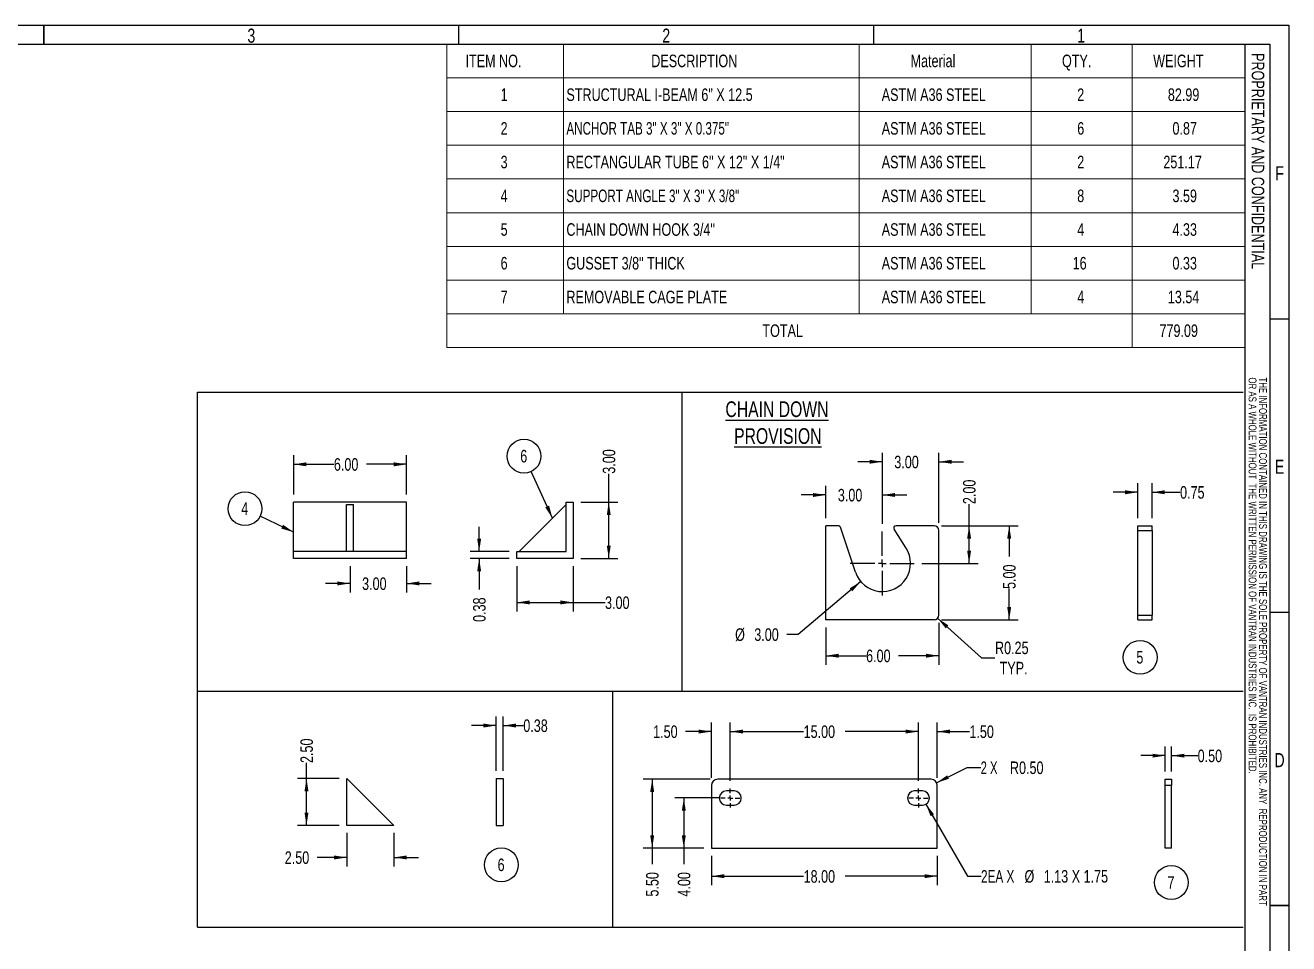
# Model space of a CAD drawing. Header units: inches. Extents: x 0 to 265, y 0 to 187.
# Drawn here: x 130.3 to 264.6, y 89.5 to 187.1 of the extents above; entities that cross this region are included whole.
import ezdxf

# ---------------------------------------------------------------- set-up
doc = ezdxf.new("R2010")
doc.units = ezdxf.units.IN
doc.header["$LTSCALE"] = 16
doc.header["$MEASUREMENT"] = 0
doc.linetypes.add('CENTERX2', pattern=[0.8, 0.5, -0.1, 0.1, -0.1])
doc.layers.add('FORMAT', color=7, linetype='Continuous')
doc.styles.add('SLDTEXTSTYLE0', font='TXT', dxfattribs={"width": 0.75})
doc.styles.add('SLDTEXTSTYLE1', font='TXT', dxfattribs={"width": 0.666667})
doc.styles.add('SLDTEXTSTYLE2', font='TXT', dxfattribs={"width": 0.694444})
doc.styles.add('SLDTEXTSTYLE3', font='TXT', dxfattribs={"width": 0.696429})
doc.styles.add('SLDTEXTSTYLE4', font='TXT', dxfattribs={"width": 0.7})
doc.dimstyles.new('SLDDIMSTYLE10', dxfattribs={"dimtxt": 1.359375, "dimasz": 1.359375, "dimexe": 0, "dimexo": 0.0625, "dimgap": 0.339844, "dimtad": 0, "dimlfac": 0.461538, "dimrnd": 1e-09, "dimzin": 4, "dimdsep": 46, "dimtxsty": 'SLDTEXTSTYLE0', "dimsah": 1, "dimcen": 0.09, "dimadec": 0, "dimazin": 1, "dimtfac": 1, "dimtofl": 0, "dimtmove": 0, "dimatfit": 3, "dimfxl": 0, "dimfrac": 2, "dimtolj": 1, "dimtzin": 12, "dimarcsym": 0})
doc.dimstyles.new('SLDDIMSTYLE11', dxfattribs={"dimtxt": 1.359375, "dimasz": 1.359375, "dimexe": 0, "dimexo": 0.0625, "dimgap": 0.339844, "dimtad": 0, "dimlfac": 0.461538, "dimrnd": 1e-09, "dimzin": 4, "dimdsep": 46, "dimtxsty": 'SLDTEXTSTYLE0', "dimsah": 1, "dimcen": 0.09, "dimadec": 0, "dimazin": 1, "dimtfac": 1, "dimtmove": 0, "dimatfit": 0, "dimfxl": 0, "dimfrac": 2, "dimtolj": 1, "dimtzin": 12, "dimarcsym": 0})
doc.dimstyles.new('SLDDIMSTYLE12', dxfattribs={"dimtxt": 1.359375, "dimasz": 1.359375, "dimexe": 0, "dimexo": 0.0625, "dimgap": 0.339844, "dimtad": 0, "dimtih": 1, "dimtoh": 1, "dimlfac": 0.461538, "dimrnd": 1e-09, "dimzin": 0, "dimdsep": 46, "dimtxsty": 'SLDTEXTSTYLE0', "dimsah": 1, "dimcen": 0, "dimadec": 0, "dimazin": 0, "dimtfac": 1, "dimtofl": 0, "dimtmove": 0, "dimatfit": 3, "dimfxl": 0, "dimfrac": 2, "dimtolj": 1, "dimtzin": 12, "dimarcsym": 0})
doc.dimstyles.new('SLDDIMSTYLE13', dxfattribs={"dimtxt": 1.359375, "dimasz": 1.359375, "dimexe": 0, "dimexo": 0.0625, "dimgap": 0.339844, "dimtad": 0, "dimlfac": 0.461538, "dimrnd": 1e-09, "dimzin": 0, "dimdsep": 46, "dimtxsty": 'SLDTEXTSTYLE0', "dimsah": 1, "dimcen": 0.09, "dimadec": 0, "dimazin": 0, "dimtfac": 1, "dimtmove": 0, "dimatfit": 0, "dimfxl": 0, "dimfrac": 2, "dimtolj": 1, "dimtzin": 12, "dimarcsym": 0})
doc.dimstyles.new('SLDDIMSTYLE4', dxfattribs={"dimtxt": 0.18, "dimasz": 1.359375, "dimexe": 0, "dimexo": 0.0625, "dimgap": 0, "dimtad": 0, "dimtih": 1, "dimtoh": 1, "dimdec": 0, "dimrnd": 1e-09, "dimzin": 0, "dimdsep": 46, "dimtxsty": 'Standard', "dimsah": 1, "dimcen": 0.09, "dimadec": 0, "dimazin": 0, "dimtfac": 1.359375, "dimtdec": 0, "dimtofl": 0, "dimtmove": 0, "dimatfit": 3, "dimfxl": 0, "dimfrac": 2, "dimtolj": 1, "dimtzin": 0, "dimarcsym": 0})
doc.dimstyles.new('SLDDIMSTYLE5', dxfattribs={"dimtxt": 1.359375, "dimasz": 1.359375, "dimexe": 0, "dimexo": 0.0625, "dimgap": 0.339844, "dimtad": 0, "dimlfac": 0.307692, "dimrnd": 1e-09, "dimzin": 4, "dimdsep": 46, "dimtxsty": 'SLDTEXTSTYLE0', "dimsah": 1, "dimcen": 0.09, "dimadec": 0, "dimazin": 1, "dimtfac": 1, "dimtmove": 0, "dimatfit": 0, "dimfxl": 0, "dimfrac": 2, "dimtolj": 1, "dimtzin": 12, "dimarcsym": 0})
doc.dimstyles.new('SLDDIMSTYLE6', dxfattribs={"dimtxt": 1.359375, "dimasz": 1.359375, "dimexe": 0, "dimexo": 0.0625, "dimgap": 0.339844, "dimtad": 0, "dimlfac": 0.307692, "dimrnd": 1e-09, "dimzin": 4, "dimdsep": 46, "dimtxsty": 'SLDTEXTSTYLE0', "dimsah": 1, "dimcen": 0.09, "dimadec": 0, "dimazin": 1, "dimtfac": 1, "dimtofl": 0, "dimtmove": 0, "dimatfit": 3, "dimfxl": 0, "dimfrac": 2, "dimtolj": 1, "dimtzin": 12, "dimarcsym": 0})
doc.dimstyles.new('SLDDIMSTYLE7', dxfattribs={"dimtxt": 1.359375, "dimasz": 1.359375, "dimexe": 0, "dimexo": 0.0625, "dimgap": 0.339844, "dimtad": 0, "dimlfac": 0.307692, "dimrnd": 1e-09, "dimdsep": 46, "dimtxsty": 'SLDTEXTSTYLE0', "dimsah": 1, "dimcen": 0.09, "dimadec": 0, "dimazin": 2, "dimtfac": 1, "dimtmove": 0, "dimatfit": 0, "dimfxl": 0, "dimfrac": 2, "dimtolj": 1, "dimtzin": 12, "dimarcsym": 0})
doc.dimstyles.new('SLDDIMSTYLE8', dxfattribs={"dimtxt": 1.359375, "dimasz": 1.359375, "dimexe": 0, "dimexo": 0.0625, "dimgap": 0.339844, "dimtad": 0, "dimtih": 1, "dimtoh": 1, "dimlfac": 0.307692, "dimrnd": 1e-09, "dimdsep": 46, "dimtxsty": 'SLDTEXTSTYLE0', "dimsah": 1, "dimcen": 0, "dimadec": 0, "dimazin": 2, "dimtfac": 1, "dimtofl": 0, "dimtmove": 0, "dimatfit": 3, "dimfxl": 0, "dimfrac": 2, "dimtolj": 1, "dimtzin": 12, "dimarcsym": 0})
doc.dimstyles.new('SLDDIMSTYLE9', dxfattribs={"dimtxt": 1.359375, "dimasz": 1.359375, "dimexe": 0, "dimexo": 0.0625, "dimgap": 0.339844, "dimtad": 0, "dimtih": 1, "dimtoh": 1, "dimlfac": 0.307692, "dimrnd": 1e-09, "dimzin": 4, "dimdsep": 46, "dimtxsty": 'SLDTEXTSTYLE0', "dimsah": 1, "dimcen": 0, "dimadec": 0, "dimazin": 1, "dimtfac": 1, "dimtofl": 0, "dimtmove": 0, "dimatfit": 3, "dimfxl": 0, "dimfrac": 2, "dimtolj": 1, "dimtzin": 12, "dimarcsym": 0})

# ---------------------------------------------------------------- blocks, each defined once
blk = doc.blocks.new('SW_NOTE_0')
at = {"layer": 'FORMAT', "color": 0, "char_height": 1.6667, "attachment_point": 2, "style": 'SLDTEXTSTYLE0'}
for s, insert in [('\\LCHAIN DOWN', (8.7, 2.15)), ('\\LPROVISION', (8.79, -0.7))]:
    blk.add_mtext(s, dxfattribs=dict(at, insert=insert))
blk = doc.blocks.new('SW_NOTE_0_1')
at = {"color": 0, "linetype": 'Continuous', "lineweight": 0, "attachment_point": 1, "rotation": 270, "style": 'SLDTEXTSTYLE0'}
for s, insert, char_height in [('OR AS A WHOLE WITHOUT  THE WRITTEN PERMISSION OF VANTRAN INDUSTRIES INC.  IS PROHIBITED.', (-0.04, 0), 0.8333), ('THE INFORMATION CONTAINED IN THIS DRAWING IS THE SOLE PROPERTY OF VANTRAN INDUSTRIES INC. ANY  REPRODUCTION IN PART', (1.07, 0), 0.83333)]:
    blk.add_mtext(s, dxfattribs=dict(at, insert=insert, char_height=char_height))
blk = doc.blocks.new('SW_TABLEANNOTATION_1')
at = {"color": 0, "linetype": 'Continuous', "lineweight": 18}
for p, q in [((0, 0), (0, -3.58)), ((0, 0), (12.38, 0)), ((12.38, 0), (12.38, -3.58)), ((12.38, 0), (43.79, 0)), ((43.79, 0), (43.79, -3.58)), ((43.79, 0), (62.1, 0)), ((62.1, 0), (62.1, -3.58)), ((62.1, 0), (72.82, 0)), ((72.82, 0), (72.82, -3.58)), ((72.82, 0), (84.82, 0)), ((84.82, 0), (84.82, -3.58)), ((0, -3.58), (12.38, -3.58)), ((0, -3.58), (0, -7.17)), ((12.38, -3.58), (43.79, -3.58)), ((12.38, -3.58), (12.38, -7.17)), ((43.79, -3.58), (62.1, -3.58)), ((43.79, -3.58), (43.79, -7.17)), ((62.1, -3.58), (72.82, -3.58)), ((62.1, -3.58), (62.1, -7.17)), ((72.82, -3.58), (84.82, -3.58)), ((72.82, -3.58), (72.82, -7.17)), ((84.82, -3.58), (84.82, -7.17)), ((0, -7.17), (0, -10.75)), ((0, -7.17), (12.38, -7.17)), ((12.38, -7.17), (12.38, -10.75)), ((12.38, -7.17), (43.79, -7.17)), ((43.79, -7.17), (43.79, -10.75)), ((43.79, -7.17), (62.1, -7.17)), ((62.1, -7.17), (62.1, -10.75)), ((62.1, -7.17), (72.82, -7.17)), ((72.82, -7.17), (72.82, -10.75)), ((72.82, -7.17), (84.82, -7.17)), ((84.82, -7.17), (84.82, -10.75)), ((0, -10.75), (0, -14.33)), ((0, -10.75), (12.38, -10.75)), ((12.38, -10.75), (12.38, -14.33)), ((12.38, -10.75), (43.79, -10.75)), ((43.79, -10.75), (43.79, -14.33)), ((43.79, -10.75), (62.1, -10.75)), ((62.1, -10.75), (62.1, -14.33)), ((62.1, -10.75), (72.82, -10.75)), ((72.82, -10.75), (72.82, -14.33)), ((72.82, -10.75), (84.82, -10.75)), ((84.82, -10.75), (84.82, -14.33)), ((0, -14.33), (0, -17.92)), ((0, -14.33), (12.38, -14.33)), ((12.38, -14.33), (12.38, -17.92)), ((12.38, -14.33), (43.79, -14.33)), ((43.79, -14.33), (43.79, -17.92)), ((43.79, -14.33), (62.1, -14.33)), ((62.1, -14.33), (62.1, -17.92)), ((62.1, -14.33), (72.82, -14.33)), ((72.82, -14.33), (72.82, -17.92)), ((72.82, -14.33), (84.82, -14.33)), ((84.82, -14.33), (84.82, -17.92)), ((0, -17.92), (0, -21.5)), ((0, -17.92), (12.38, -17.92)), ((12.38, -17.92), (12.38, -21.5)), ((12.38, -17.92), (43.79, -17.92)), ((43.79, -17.92), (43.79, -21.5)), ((43.79, -17.92), (62.1, -17.92)), ((62.1, -17.92), (62.1, -21.5)), ((62.1, -17.92), (72.82, -17.92)), ((72.82, -17.92), (72.82, -21.5)), ((72.82, -17.92), (84.82, -17.92)), ((84.82, -17.92), (84.82, -21.5)), ((0, -21.5), (0, -25.08)), ((0, -21.5), (12.38, -21.5)), ((12.38, -21.5), (12.38, -25.08)), ((12.38, -21.5), (43.79, -21.5)), ((43.79, -21.5), (43.79, -25.08)), ((43.79, -21.5), (62.1, -21.5)), ((62.1, -21.5), (62.1, -25.08)), ((62.1, -21.5), (72.82, -21.5)), ((72.82, -21.5), (72.82, -25.08)), ((72.82, -21.5), (84.82, -21.5)), ((84.82, -21.5), (84.82, -25.08)), ((0, -25.08), (0, -28.67)), ((0, -25.08), (12.38, -25.08)), ((12.38, -25.08), (12.38, -28.67)), ((12.38, -25.08), (43.79, -25.08)), ((43.79, -25.08), (43.79, -28.67)), ((43.79, -25.08), (62.1, -25.08)), ((62.1, -25.08), (62.1, -28.67)), ((62.1, -25.08), (72.82, -25.08)), ((72.82, -25.08), (72.82, -28.67)), ((72.82, -25.08), (84.82, -25.08)), ((84.82, -25.08), (84.82, -28.67)), ((0, -28.67), (0, -32.25)), ((0, -28.67), (12.38, -28.67)), ((12.38, -28.67), (43.79, -28.67)), ((43.79, -28.67), (62.1, -28.67)), ((62.1, -28.67), (72.82, -28.67)), ((72.82, -28.67), (72.82, -32.25)), ((72.82, -28.67), (84.82, -28.67)), ((84.82, -28.67), (84.82, -32.25)), ((0, -32.25), (12.38, -32.25)), ((12.38, -32.25), (43.79, -32.25)), ((43.79, -32.25), (62.1, -32.25)), ((62.1, -32.25), (72.82, -32.25)), ((72.82, -32.25), (84.82, -32.25))]:
    blk.add_line(p, q, dxfattribs=at)
at = {"color": 0, "linetype": 'Continuous', "lineweight": 0, "attachment_point": 1}
for s, insert, char_height, style in [('ITEM NO.', (1.97, -1.12), 1.333, 'SLDTEXTSTYLE0'), ('DESCRIPTION', (21.71, -1.12), 1.3333, 'SLDTEXTSTYLE0'), ('Material', (49.27, -1.12), 1.333, 'SLDTEXTSTYLE0'), ('QTY.', (65.36, -1.12), 1.333, 'SLDTEXTSTYLE0'), ('WEIGHT', (75.05, -1.12), 1.333, 'SLDTEXTSTYLE0'), ('1', (5.7, -4.71), 1.33, 'SLDTEXTSTYLE0'), ('STRUCTURAL I-BEAM 6" X 12.5', (12.69, -4.71), 1.3333, 'SLDTEXTSTYLE0'), ('ASTM A36 STEEL', (46.2, -4.71), 1.3333, 'SLDTEXTSTYLE0'), ('2', (66.98, -4.71), 1.33, 'SLDTEXTSTYLE0'), ('82.99', (76.61, -4.71), 1.333, 'SLDTEXTSTYLE0'), ('2', (5.7, -8.29), 1.33, 'SLDTEXTSTYLE0'), ('ANCHOR TAB 3" X 3" X 0.375"', (12.69, -8.29), 1.3333, 'SLDTEXTSTYLE2'), ('ASTM A36 STEEL', (46.2, -8.29), 1.3333, 'SLDTEXTSTYLE0'), ('6', (66.98, -8.29), 1.33, 'SLDTEXTSTYLE0'), ('0.87', (77.1, -8.29), 1.333, 'SLDTEXTSTYLE0'), ('3', (5.7, -11.87), 1.33, 'SLDTEXTSTYLE0'), ('RECTANGULAR TUBE 6" X 12" X 1/4"', (12.69, -11.87), 1.3333, 'SLDTEXTSTYLE0'), ('ASTM A36 STEEL', (46.2, -11.87), 1.3333, 'SLDTEXTSTYLE0'), ('2', (66.98, -11.87), 1.33, 'SLDTEXTSTYLE0'), ('251.17', (76.13, -11.87), 1.333, 'SLDTEXTSTYLE0'), ('4', (5.7, -15.46), 1.33, 'SLDTEXTSTYLE0'), ('SUPPORT ANGLE 3" X 3" X 3/8"', (12.69, -15.46), 1.3333, 'SLDTEXTSTYLE3'), ('ASTM A36 STEEL', (46.2, -15.46), 1.3333, 'SLDTEXTSTYLE0'), ('8', (66.98, -15.46), 1.33, 'SLDTEXTSTYLE0'), ('3.59', (77.1, -15.46), 1.333, 'SLDTEXTSTYLE0'), ('5', (5.7, -19.04), 1.33, 'SLDTEXTSTYLE0'), ('CHAIN DOWN HOOK 3/4"', (12.69, -19.04), 1.3333, 'SLDTEXTSTYLE0'), ('ASTM A36 STEEL', (46.2, -19.04), 1.3333, 'SLDTEXTSTYLE0'), ('4', (66.98, -19.04), 1.33, 'SLDTEXTSTYLE0'), ('4.33', (77.1, -19.04), 1.333, 'SLDTEXTSTYLE0'), ('6', (5.7, -22.62), 1.33, 'SLDTEXTSTYLE0'), ('GUSSET 3/8" THICK', (12.69, -22.62), 1.3333, 'SLDTEXTSTYLE0'), ('ASTM A36 STEEL', (46.2, -22.62), 1.3333, 'SLDTEXTSTYLE0'), ('16', (66.49, -22.62), 1.333, 'SLDTEXTSTYLE0'), ('0.33', (77.1, -22.62), 1.333, 'SLDTEXTSTYLE0'), ('7', (5.7, -26.21), 1.33, 'SLDTEXTSTYLE0'), ('REMOVABLE CAGE PLATE', (12.69, -26.21), 1.3333, 'SLDTEXTSTYLE0'), ('ASTM A36 STEEL', (46.2, -26.21), 1.3333, 'SLDTEXTSTYLE0'), ('4', (66.98, -26.21), 1.33, 'SLDTEXTSTYLE0'), ('13.54', (76.61, -26.21), 1.333, 'SLDTEXTSTYLE0'), ('TOTAL', (33.52, -29.79), 1.333, 'SLDTEXTSTYLE0'), ('779.09', (75.72, -29.79), 1.333, 'SLDTEXTSTYLE0')]:
    blk.add_mtext(s, dxfattribs=dict(at, insert=insert, char_height=char_height, style=style))
blk = doc.blocks.new('Drawing View48')
at = {"color": 7, "linetype": 'Continuous', "lineweight": 25}
for p, q in [((0, 6), (-12, 6)), ((-12, 0.75), (-12, 6)), ((-6.375, 5.75), (-5.625, 5.75)), ((-6.375, 0.75), (-6.375, 5.75)), ((-5.625, 0.75), (-5.625, 5.75)), ((0, 0.75), (0, 6)), ((-12, 0), (-12, 0.75)), ((0, 0.75), (-12, 0.75)), ((0, 0), (-12, 0)), ((0, 0), (0, 0.75))]:
    blk.add_line(p, q, dxfattribs=at)
blk = doc.blocks.new('_D_27')
at = {"layer": 'FORMAT'}
for p, q in [((164.82, 129.62), (164.82, 126.81)), ((170.82, 129.62), (170.82, 126.81)), ((164.82, 127.77), (162.2, 127.77)), ((170.82, 127.77), (173.43, 127.77))]:
    blk.add_line(p, q, dxfattribs=at)
for points in [[(164.82, 127.77), (163.46, 127.98), (163.46, 127.56)], [(170.82, 127.77), (172.17, 127.56), (172.17, 127.98)]]:
    blk.add_solid(points, dxfattribs=at)
at = {"layer": 'FORMAT', "insert": (166.09, 128.41), "char_height": 1.333, "attachment_point": 1, "style": 'SLDTEXTSTYLE0'}
blk.add_mtext('3.00', dxfattribs=at)
blk = doc.blocks.new('_D_28')
at = {"layer": 'FORMAT'}
for p, q in [((158.82, 137.22), (158.82, 141.39)), ((170.82, 137.22), (170.82, 141.39)), ((158.82, 140.43), (163.09, 140.43)), ((170.82, 140.43), (166.54, 140.43))]:
    blk.add_line(p, q, dxfattribs=at)
for points in [[(158.82, 140.43), (160.17, 140.22), (160.17, 140.64)], [(170.82, 140.43), (169.46, 140.64), (169.46, 140.22)]]:
    blk.add_solid(points, dxfattribs=at)
at = {"layer": 'FORMAT', "insert": (163.09, 141.08), "char_height": 1.333, "attachment_point": 1, "style": 'SLDTEXTSTYLE0'}
blk.add_mtext('6.00', dxfattribs=at)
blk = doc.blocks.new('SW_NOTE_0_9')
at = {"layer": 'FORMAT', "color": 0}
blk.add_circle((-1.62, 0.78), 1.8, dxfattribs=at)
at = {"layer": 'FORMAT', "color": 0, "insert": (-1.65, 1.45), "char_height": 1.33, "attachment_point": 2, "style": 'SLDTEXTSTYLE0'}
blk.add_mtext('4', dxfattribs=at)
blk = doc.blocks.new('Drawing View49')
at = {"color": 7, "linetype": 'Continuous', "lineweight": 25}
for p, q in [((-5.75, 0.75), (-0.75, 5.75)), ((-0.75, 0.75), (-0.75, 6)), ((-0.75, 6), (0, 6)), ((0, 6), (0, 0)), ((-6, 0), (-6, 0.75)), ((-6, 0.75), (-0.75, 0.75)), ((0, 0), (-6, 0))]:
    blk.add_line(p, q, dxfattribs=at)
blk = doc.blocks.new('_D_29')
at = {"layer": 'FORMAT'}
for p, q in [((178.53, 131.17), (178.53, 133.78)), ((181.73, 131.17), (177.57, 131.17)), ((181.73, 130.42), (177.57, 130.42)), ((178.53, 130.42), (178.53, 127.13))]:
    blk.add_line(p, q, dxfattribs=at)
for points in [[(178.53, 131.17), (178.74, 132.53), (178.32, 132.53)], [(178.53, 130.42), (178.32, 129.06), (178.74, 129.06)]]:
    blk.add_solid(points, dxfattribs=at)
at = {"layer": 'FORMAT', "insert": (177.88, 123.68), "char_height": 1.333, "attachment_point": 1, "rotation": 90, "style": 'SLDTEXTSTYLE0'}
blk.add_mtext('0.38', dxfattribs=at)
blk = doc.blocks.new('_D_30')
at = {"layer": 'FORMAT'}
for p, q in [((182.53, 129.62), (182.53, 124.79)), ((188.53, 129.62), (188.53, 124.79)), ((182.53, 125.75), (188.53, 125.75)), ((188.53, 125.75), (191.91, 125.75))]:
    blk.add_line(p, q, dxfattribs=at)
for points in [[(182.53, 125.75), (183.89, 125.54), (183.89, 125.96)], [(188.53, 125.75), (187.17, 125.96), (187.17, 125.54)]]:
    blk.add_solid(points, dxfattribs=at)
at = {"layer": 'FORMAT', "insert": (191.91, 126.39), "char_height": 1.333, "attachment_point": 1, "style": 'SLDTEXTSTYLE0'}
blk.add_mtext('3.00', dxfattribs=at)
blk = doc.blocks.new('_D_31')
at = {"layer": 'FORMAT'}
for p, q in [((192.3, 136.42), (192.3, 139.43)), ((189.33, 136.42), (193.26, 136.42)), ((192.3, 130.42), (192.3, 136.42)), ((189.33, 130.42), (193.26, 130.42))]:
    blk.add_line(p, q, dxfattribs=at)
for points in [[(192.3, 136.42), (192.1, 135.06), (192.51, 135.06)], [(192.3, 130.42), (192.51, 131.78), (192.1, 131.78)]]:
    blk.add_solid(points, dxfattribs=at)
at = {"layer": 'FORMAT', "insert": (191.66, 139.43), "char_height": 1.333, "attachment_point": 1, "rotation": 90, "style": 'SLDTEXTSTYLE0'}
blk.add_mtext('3.00', dxfattribs=at)
blk = doc.blocks.new('SW_NOTE_0_10')
at = {"layer": 'FORMAT', "color": 0}
blk.add_circle((-0.75, 1.64), 1.8, dxfattribs=at)
at = {"layer": 'FORMAT', "color": 0, "insert": (-0.78, 2.31), "char_height": 1.33, "attachment_point": 2, "style": 'SLDTEXTSTYLE0'}
blk.add_mtext('6', dxfattribs=at)
blk = doc.blocks.new('Drawing View50')
at = {"color": 7, "linetype": 'Continuous', "lineweight": 25}
for p, q in [((0, 0), (-4.04, 0)), ((-11.5, -10), (-11.5, 0)), ((-10.18, 0), (-11.5, 0)), ((-8.35, -4.95), (-9.94, -0.17)), ((-2.97, -2.38), (-4.25, -0.38)), ((0.5, -9.5), (0.5, -0.5)), ((0, -10), (-11.5, -10))]:
    blk.add_line(p, q, dxfattribs=at)
for centre, radius, start, end in [((0, -0.5), 0.5, 0, 90), ((-10.18, -0.25), 0.25, 18.4807, 90), ((-4.04, -0.25), 0.25, 90, 212.6499), ((-5.5, -4), 3, 198.4807, 32.6499), ((0, -9.5), 0.5, 270, 0)]:
    blk.add_arc(centre, radius, start, end, dxfattribs=at)
blk = doc.blocks.new('_D_32')
at = {"layer": 'FORMAT'}
for p, q in [((227.68, 133.9), (235.82, 133.9)), ((234.86, 133.9), (234.86, 130.63)), ((234.86, 123.9), (234.86, 127.18)), ((227.68, 123.9), (235.82, 123.9))]:
    blk.add_line(p, q, dxfattribs=at)
for points in [[(234.86, 133.9), (234.65, 132.54), (235.07, 132.54)], [(234.86, 123.9), (235.07, 125.26), (234.65, 125.26)]]:
    blk.add_solid(points, dxfattribs=at)
at = {"layer": 'FORMAT', "insert": (234.21, 127.18), "char_height": 1.333, "attachment_point": 1, "rotation": 90, "style": 'SLDTEXTSTYLE0'}
blk.add_mtext('5.00', dxfattribs=at)
blk = doc.blocks.new('_D_33')
at = {"layer": 'FORMAT'}
for p, q in [((230.6, 133.9), (230.6, 136.2)), ((227.68, 133.9), (231.56, 133.9)), ((230.6, 129.9), (230.6, 133.9)), ((225.58, 129.9), (231.56, 129.9))]:
    blk.add_line(p, q, dxfattribs=at)
for points in [[(230.6, 133.9), (230.39, 132.54), (230.81, 132.54)], [(230.6, 129.9), (230.81, 131.26), (230.39, 131.26)]]:
    blk.add_solid(points, dxfattribs=at)
at = {"layer": 'FORMAT', "insert": (229.95, 136.2), "char_height": 1.333, "attachment_point": 1, "rotation": 90, "style": 'SLDTEXTSTYLE0'}
blk.add_mtext('2.00', dxfattribs=at)
blk = doc.blocks.new('_D_34')
at = {"layer": 'FORMAT'}
for p, q in [((227.38, 123.6), (227.38, 119.13)), ((215.38, 123.1), (215.38, 119.13)), ((215.38, 120.09), (219.65, 120.09)), ((227.38, 120.09), (223.1, 120.09))]:
    blk.add_line(p, q, dxfattribs=at)
for points in [[(215.38, 120.09), (216.74, 119.88), (216.74, 120.3)], [(227.38, 120.09), (226.02, 120.3), (226.02, 119.88)]]:
    blk.add_solid(points, dxfattribs=at)
at = {"layer": 'FORMAT', "insert": (219.65, 120.74), "char_height": 1.333, "attachment_point": 1, "style": 'SLDTEXTSTYLE0'}
blk.add_mtext('6.00', dxfattribs=at)
blk = doc.blocks.new('_D_35')
at = {"layer": 'FORMAT'}
for p, q in [((215.38, 137.17), (212.76, 137.17)), ((215.38, 134.7), (215.38, 138.13)), ((221.38, 134.1), (221.38, 138.13)), ((221.38, 137.17), (223.99, 137.17))]:
    blk.add_line(p, q, dxfattribs=at)
for points in [[(215.38, 137.17), (214.02, 137.38), (214.02, 136.96)], [(221.38, 137.17), (222.74, 136.96), (222.74, 137.38)]]:
    blk.add_solid(points, dxfattribs=at)
at = {"layer": 'FORMAT', "insert": (216.65, 137.82), "char_height": 1.333, "attachment_point": 1, "style": 'SLDTEXTSTYLE0'}
blk.add_mtext('3.00', dxfattribs=at)
blk = doc.blocks.new('_D_36')
at = {"layer": 'FORMAT'}
for p, q in [((221.38, 134.1), (221.38, 141.66)), ((227.38, 134.2), (227.38, 141.66)), ((221.38, 140.7), (218.76, 140.7)), ((227.38, 140.7), (229.99, 140.7))]:
    blk.add_line(p, q, dxfattribs=at)
for points in [[(221.38, 140.7), (220.02, 140.91), (220.02, 140.49)], [(227.38, 140.7), (228.74, 140.49), (228.74, 140.91)]]:
    blk.add_solid(points, dxfattribs=at)
at = {"layer": 'FORMAT', "insert": (222.65, 141.34), "char_height": 1.333, "attachment_point": 1, "style": 'SLDTEXTSTYLE0'}
blk.add_mtext('3.00', dxfattribs=at)
blk = doc.blocks.new('_D_37')
at = {"layer": 'FORMAT'}
for p, q in [((227.25, 124.07), (231.91, 119.87)), ((231.91, 119.87), (233.35, 119.87))]:
    blk.add_line(p, q, dxfattribs=at)
blk.add_solid([(227.25, 124.07), (228.12, 123), (228.4, 123.31)], dxfattribs=at)
at = {"layer": 'FORMAT', "char_height": 1.333, "attachment_point": 1, "style": 'SLDTEXTSTYLE0'}
for s, insert in [('R0.25', (233.35, 121.59)), ('TYP.', (233.84, 119.44))]:
    blk.add_mtext(s, dxfattribs=dict(at, insert=insert))
blk = doc.blocks.new('_D_38')
at = {"layer": 'FORMAT'}
for p, q in [((219.09, 127.97), (212.45, 122.36)), ((212.45, 122.36), (211.22, 122.36))]:
    blk.add_line(p, q, dxfattribs=at)
blk.add_solid([(219.09, 127.97), (217.91, 127.25), (218.18, 126.93)], dxfattribs=at)
at = {"layer": 'FORMAT', "char_height": 1.333, "attachment_point": 1, "style": 'SLDTEXTSTYLE0'}
for s, insert in [('%%c', (205.73, 123)), ('3.00', (207.77, 123))]:
    blk.add_mtext(s, dxfattribs=dict(at, insert=insert))
blk = doc.blocks.new('SW_NOTE_0_11')
at = {"layer": 'FORMAT', "color": 0}
blk.add_circle((0.49, 1.05), 1.8, dxfattribs=at)
at = {"layer": 'FORMAT', "color": 0, "insert": (0.46, 1.72), "char_height": 1.33, "attachment_point": 2, "style": 'SLDTEXTSTYLE0'}
blk.add_mtext('5', dxfattribs=at)
blk = doc.blocks.new('SW_CENTERMARKSYMBOL_38')
at = {"layer": 'FORMAT', "color": 0, "linetype": 'CENTERX2'}
for p, q in [((0, 0.8), (0, 3.4)), ((-0.8, 0), (-3.4, 0)), ((0, 0), (-0.4, 0)), ((0, 0), (0, 0.4)), ((0, 0), (0, -0.4)), ((0, 0), (0.4, 0)), ((0.8, 0), (3.4, 0)), ((0, -0.8), (0, -3.4))]:
    blk.add_line(p, q, dxfattribs=at)
blk = doc.blocks.new('Drawing View51')
at = {"color": 7, "linetype": 'Continuous', "lineweight": 25}
for p, q in [((0, 0), (5, -5)), ((0, -5), (0, 0)), ((5, -5), (0, -5))]:
    blk.add_line(p, q, dxfattribs=at)
blk = doc.blocks.new('_D_39')
at = {"layer": 'FORMAT'}
for p, q in [((160.18, 107.05), (160.18, 108.69)), ((163.66, 107.05), (159.22, 107.05)), ((160.18, 102.05), (160.18, 107.05)), ((163.66, 102.05), (159.22, 102.05))]:
    blk.add_line(p, q, dxfattribs=at)
for points in [[(160.18, 107.05), (159.97, 105.69), (160.39, 105.69)], [(160.18, 102.05), (160.39, 103.41), (159.97, 103.41)]]:
    blk.add_solid(points, dxfattribs=at)
at = {"layer": 'FORMAT', "insert": (159.53, 108.69), "char_height": 1.333, "attachment_point": 1, "rotation": 90, "style": 'SLDTEXTSTYLE0'}
blk.add_mtext('2.50', dxfattribs=at)
blk = doc.blocks.new('_D_40')
at = {"layer": 'FORMAT'}
for p, q in [((164.46, 101.25), (164.46, 97.69)), ((169.46, 101.25), (169.46, 97.69)), ((164.46, 98.65), (161.32, 98.65)), ((169.46, 98.65), (172.07, 98.65))]:
    blk.add_line(p, q, dxfattribs=at)
for points in [[(164.46, 98.65), (163.1, 98.86), (163.1, 98.44)], [(169.46, 98.65), (170.82, 98.44), (170.82, 98.86)]]:
    blk.add_solid(points, dxfattribs=at)
at = {"layer": 'FORMAT', "insert": (157.87, 99.3), "char_height": 1.333, "attachment_point": 1, "style": 'SLDTEXTSTYLE0'}
blk.add_mtext('2.50', dxfattribs=at)
blk = doc.blocks.new('Drawing View52')
at = {"color": 7, "linetype": 'Continuous', "lineweight": 25}
for p, q in [((0, 5), (0, 0)), ((0, 5), (0.75, 5)), ((0.75, 5), (0.75, 0)), ((0, 0), (0.75, 0))]:
    blk.add_line(p, q, dxfattribs=at)
blk = doc.blocks.new('_D_41')
at = {"layer": 'FORMAT'}
for p, q in [((180.34, 107.85), (180.34, 113.63)), ((181.09, 107.85), (181.09, 113.63)), ((180.34, 112.67), (177.73, 112.67)), ((181.09, 112.67), (183.22, 112.67))]:
    blk.add_line(p, q, dxfattribs=at)
for points in [[(180.34, 112.67), (178.98, 112.88), (178.98, 112.46)], [(181.09, 112.67), (182.45, 112.46), (182.45, 112.88)]]:
    blk.add_solid(points, dxfattribs=at)
at = {"layer": 'FORMAT', "insert": (183.22, 113.32), "char_height": 1.333, "attachment_point": 1, "style": 'SLDTEXTSTYLE0'}
blk.add_mtext('0.38', dxfattribs=at)
blk = doc.blocks.new('SW_NOTE_0_12')
at = {"layer": 'FORMAT', "color": 0}
blk.add_circle((0.49, 1.05), 1.8, dxfattribs=at)
at = {"layer": 'FORMAT', "color": 0, "insert": (0.46, 1.72), "char_height": 1.33, "attachment_point": 2, "style": 'SLDTEXTSTYLE0'}
blk.add_mtext('6', dxfattribs=at)
blk = doc.blocks.new('Drawing View53')
at = {"color": 7, "linetype": 'Continuous', "lineweight": 25}
for p, q in [((0, 9.5), (1.5, 9.5)), ((0, 9), (0, 9.5)), ((1.5, 9), (1.5, 9.5)), ((0, 9), (1.5, 9)), ((0, 0), (0, 9)), ((1.5, 9), (1.5, 0)), ((0, 0), (1.5, 0)), ((0, -0.5), (0, 0)), ((1.5, -0.5), (1.5, 0)), ((0, -0.5), (1.5, -0.5))]:
    blk.add_line(p, q, dxfattribs=at)
blk = doc.blocks.new('_D_42')
at = {"layer": 'FORMAT'}
for p, q in [((248.54, 134.7), (248.54, 138.42)), ((250.04, 134.7), (250.04, 138.42)), ((248.54, 137.46), (245.92, 137.46)), ((250.04, 137.46), (253.02, 137.46))]:
    blk.add_line(p, q, dxfattribs=at)
for points in [[(248.54, 137.46), (247.18, 137.67), (247.18, 137.25)], [(250.04, 137.46), (251.4, 137.25), (251.4, 137.67)]]:
    blk.add_solid(points, dxfattribs=at)
at = {"layer": 'FORMAT', "insert": (253.02, 138.11), "char_height": 1.333, "attachment_point": 1, "style": 'SLDTEXTSTYLE0'}
blk.add_mtext('0.75', dxfattribs=at)
blk = doc.blocks.new('Drawing View54')
at = {"color": 7, "linetype": 'Continuous', "lineweight": 25}
for p, q in [((22.67, 0), (0, 0)), ((-0.67, -0.67), (-0.67, -7.33)), ((1.75, -1.25), (0.92, -1.25)), ((21.75, -1.25), (20.92, -1.25)), ((23.33, -7.33), (23.33, -0.67)), ((0.92, -2.75), (1.75, -2.75)), ((20.92, -2.75), (21.75, -2.75)), ((-0.67, -7.33), (23.33, -7.33))]:
    blk.add_line(p, q, dxfattribs=at)
for centre, radius, start, end in [((0, -0.67), 0.667, 90, 180), ((22.67, -0.67), 0.667, 0, 90), ((0.92, -2), 0.75, 90, 270), ((1.75, -2), 0.75, 270, 90), ((20.92, -2), 0.75, 90, 270), ((21.75, -2), 0.75, 270, 90)]:
    blk.add_arc(centre, radius, start, end, dxfattribs=at)
blk = doc.blocks.new('_D_43')
at = {"layer": 'FORMAT'}
for p, q in [((203.22, 98.83), (203.22, 95.7)), ((227.22, 98.83), (227.22, 95.7)), ((203.22, 96.66), (213.01, 96.66)), ((227.22, 96.66), (217.42, 96.66))]:
    blk.add_line(p, q, dxfattribs=at)
for points in [[(203.22, 96.66), (204.57, 96.45), (204.57, 96.87)], [(227.22, 96.66), (225.86, 96.87), (225.86, 96.45)]]:
    blk.add_solid(points, dxfattribs=at)
at = {"layer": 'FORMAT', "insert": (213.01, 97.3), "char_height": 1.333, "attachment_point": 1, "style": 'SLDTEXTSTYLE0'}
blk.add_mtext('18.00', dxfattribs=at)
blk = doc.blocks.new('_D_44')
at = {"layer": 'FORMAT'}
for p, q in [((203.08, 106.97), (195.96, 106.97)), ((196.92, 106.97), (196.92, 99.63)), ((202.42, 99.63), (195.96, 99.63)), ((196.92, 99.63), (196.92, 97.94))]:
    blk.add_line(p, q, dxfattribs=at)
for points in [[(196.92, 106.97), (196.71, 105.61), (197.13, 105.61)], [(196.92, 99.63), (197.13, 100.99), (196.71, 100.99)]]:
    blk.add_solid(points, dxfattribs=at)
at = {"layer": 'FORMAT', "insert": (196.27, 94.49), "char_height": 1.333, "attachment_point": 1, "rotation": 90, "style": 'SLDTEXTSTYLE0'}
blk.add_mtext('5.50', dxfattribs=at)
blk = doc.blocks.new('_D_45')
at = {"layer": 'FORMAT'}
for p, q in [((203.22, 107.1), (203.22, 112.99)), ((205.22, 106.78), (205.22, 112.99)), ((203.22, 112.03), (200.47, 112.03)), ((205.22, 112.03), (207.83, 112.03))]:
    blk.add_line(p, q, dxfattribs=at)
for points in [[(203.22, 112.03), (201.86, 112.24), (201.86, 111.82)], [(205.22, 112.03), (206.57, 111.82), (206.57, 112.24)]]:
    blk.add_solid(points, dxfattribs=at)
at = {"layer": 'FORMAT', "insert": (197.02, 112.68), "char_height": 1.333, "attachment_point": 1, "style": 'SLDTEXTSTYLE0'}
blk.add_mtext('1.50', dxfattribs=at)
blk = doc.blocks.new('_D_46')
at = {"layer": 'FORMAT'}
for p, q in [((205.22, 106.78), (205.22, 112.99)), ((225.22, 106.78), (225.22, 112.99)), ((205.22, 112.03), (213.01, 112.03)), ((225.22, 112.03), (217.42, 112.03))]:
    blk.add_line(p, q, dxfattribs=at)
for points in [[(205.22, 112.03), (206.57, 111.82), (206.57, 112.24)], [(225.22, 112.03), (223.86, 112.24), (223.86, 111.82)]]:
    blk.add_solid(points, dxfattribs=at)
at = {"layer": 'FORMAT', "insert": (213.01, 112.68), "char_height": 1.333, "attachment_point": 1, "style": 'SLDTEXTSTYLE0'}
blk.add_mtext('15.00', dxfattribs=at)
blk = doc.blocks.new('_D_47')
at = {"layer": 'FORMAT'}
for p, q in [((225.22, 106.78), (225.22, 112.99)), ((227.22, 107.1), (227.22, 112.99)), ((225.22, 112.03), (222.6, 112.03)), ((227.22, 112.03), (230.63, 112.03))]:
    blk.add_line(p, q, dxfattribs=at)
for points in [[(225.22, 112.03), (223.86, 112.24), (223.86, 111.82)], [(227.22, 112.03), (228.57, 111.82), (228.57, 112.24)]]:
    blk.add_solid(points, dxfattribs=at)
at = {"layer": 'FORMAT', "insert": (230.63, 112.68), "char_height": 1.333, "attachment_point": 1, "style": 'SLDTEXTSTYLE0'}
blk.add_mtext('1.50', dxfattribs=at)
blk = doc.blocks.new('_D_48')
at = {"layer": 'FORMAT'}
for p, q in [((204, 104.97), (199.32, 104.97)), ((200.28, 104.97), (200.28, 99.63)), ((202.42, 99.63), (199.32, 99.63)), ((200.28, 99.63), (200.28, 97.94))]:
    blk.add_line(p, q, dxfattribs=at)
for points in [[(200.28, 104.97), (200.07, 103.61), (200.49, 103.61)], [(200.28, 99.63), (200.49, 100.99), (200.07, 100.99)]]:
    blk.add_solid(points, dxfattribs=at)
at = {"layer": 'FORMAT', "insert": (199.64, 94.49), "char_height": 1.333, "attachment_point": 1, "rotation": 90, "style": 'SLDTEXTSTYLE0'}
blk.add_mtext('4.00', dxfattribs=at)
blk = doc.blocks.new('SW_RADIAL_DIMENSION_0')
at = {"layer": 'FORMAT', "color": 0}
for p, q in [((-5.86, 8.73), (-1.44, 1.07)), ((-1.44, 1.07), (0, 1.07))]:
    blk.add_line(p, q, dxfattribs=at)
blk.add_solid([(-5.86, 8.73), (-5.36, 7.45), (-5, 7.66)], dxfattribs=at)
at = {"layer": 'FORMAT', "color": 0, "attachment_point": 1}
for s, insert, char_height, style in [('2EA X', (0, 1.72), 1.333, 'SLDTEXTSTYLE4'), ('%%c', (4.62, 1.72), 1.333, 'SLDTEXTSTYLE0'), ('1.13 X 1.75', (6.66, 1.72), 1.3333, 'SLDTEXTSTYLE0')]:
    blk.add_mtext(s, dxfattribs=dict(at, insert=insert, char_height=char_height, style=style))
blk = doc.blocks.new('_D_49')
at = {"layer": 'FORMAT'}
for p, q in [((227.15, 106.59), (230.4, 108.2)), ((230.4, 108.2), (231.83, 108.2))]:
    blk.add_line(p, q, dxfattribs=at)
blk.add_solid([(227.15, 106.59), (228.46, 107.01), (228.27, 107.38)], dxfattribs=at)
at = {"layer": 'FORMAT', "char_height": 1.333, "attachment_point": 1}
for s, insert, style in [('2 X', (231.83, 108.85), 'SLDTEXTSTYLE1'), ('R0.50', (234.94, 108.85), 'SLDTEXTSTYLE0')]:
    blk.add_mtext(s, dxfattribs=dict(at, insert=insert, style=style))
blk = doc.blocks.new('SW_CENTERMARKSYMBOL_39')
at = {"layer": 'FORMAT', "color": 0, "linetype": 'CENTERX2'}
for p, q in [((-0.53, 0), (-1.02, 0)), ((0, 0), (-0.27, 0)), ((0, 0.53), (0, 1.02)), ((0, 0), (0, 0.27)), ((0, 0), (0, -0.27)), ((0, 0), (0.27, 0)), ((0.53, 0), (1.02, 0)), ((0, -0.53), (0, -1.02))]:
    blk.add_line(p, q, dxfattribs=at)
blk = doc.blocks.new('SW_CENTERMARKSYMBOL_40')
at = {"layer": 'FORMAT', "color": 0, "linetype": 'CENTERX2'}
for p, q in [((-0.53, 0), (-1.02, 0)), ((0, 0), (-0.27, 0)), ((0, 0.53), (0, 1.02)), ((0, 0), (0, 0.27)), ((0, 0), (0, -0.27)), ((0, 0), (0.27, 0)), ((0.53, 0), (1.02, 0)), ((0, -0.53), (0, -1.02))]:
    blk.add_line(p, q, dxfattribs=at)
blk = doc.blocks.new('Drawing View55')
at = {"color": 7, "linetype": 'Continuous', "lineweight": 25}
for p, q in [((0, 6.67), (0, 7.33)), ((0, 7.33), (0.67, 7.33)), ((0.67, 7.33), (0.67, 6.67)), ((0, 0), (0, 6.67)), ((0.67, 6.67), (0, 6.67)), ((0.67, 0), (0.67, 6.67)), ((0.67, 0), (0, 0))]:
    blk.add_line(p, q, dxfattribs=at)
blk = doc.blocks.new('_D_50')
at = {"layer": 'FORMAT'}
for p, q in [((251.45, 107.77), (251.45, 110.43)), ((252.12, 107.77), (252.12, 110.43)), ((251.45, 109.47), (248.84, 109.47)), ((252.12, 109.47), (254.89, 109.47))]:
    blk.add_line(p, q, dxfattribs=at)
for points in [[(251.45, 109.47), (250.09, 109.67), (250.09, 109.26)], [(252.12, 109.47), (253.48, 109.26), (253.48, 109.67)]]:
    blk.add_solid(points, dxfattribs=at)
at = {"layer": 'FORMAT', "insert": (254.89, 110.11), "char_height": 1.333, "attachment_point": 1, "style": 'SLDTEXTSTYLE0'}
blk.add_mtext('0.50', dxfattribs=at)
blk = doc.blocks.new('SW_NOTE_0_13')
at = {"layer": 'FORMAT', "color": 0}
blk.add_circle((0.49, 1.05), 1.8, dxfattribs=at)
at = {"layer": 'FORMAT', "color": 0, "insert": (0.46, 1.72), "char_height": 1.33, "attachment_point": 2, "style": 'SLDTEXTSTYLE0'}
blk.add_mtext('7', dxfattribs=at)

msp = doc.modelspace()

# ---------------------------------------------------------------- linework, layer by layer
at = {"layer": 'FORMAT', "linetype": 'Continuous', "lineweight": 25}
for p, q in [((0, 187.087), (264.567, 187.087)), ((132.283, 187.087), (132.283, 185.086)), ((132.283, 185.087), (132.283, 187.087)), ((176.378, 185.087), (176.378, 187.087)), ((220.472, 185.087), (220.472, 187.087)), ((264.567, 187.087), (264.567, 0)), ((2, 185.087), (262.567, 185.087)), ((262.567, 185.087), (262.567, 2)), ((262.567, 155.906), (264.567, 155.906)), ((262.567, 124.724), (264.567, 124.724)), ((264.568, 93.543), (262.566, 93.543)), ((262.567, 93.543), (264.567, 93.543))]:
    msp.add_line(p, q, dxfattribs=at)
at = {"layer": 'FORMAT', "color": 7}
msp.add_line((259.936, 23), (259.936, 185.087), dxfattribs=at)
at = {"layer": 'FORMAT'}
for p, q in [((148.593, 91.236), (148.593, 148.1)), ((148.593, 148.1), (259.717, 148.1)), ((200.108, 116.307), (200.108, 148.1)), ((148.593, 116.307), (259.717, 116.307)), ((192.715, 116.307), (192.715, 91.236)), ((148.593, 91.236), (259.717, 91.236))]:
    msp.add_line(p, q, dxfattribs=at)

# ---------------------------------------------------------------- block references
at = {"color": 7, "linetype": 'Continuous', "lineweight": 0}
for name, p in [('SW_TABLEANNOTATION_1', (175.112, 185.087)), ('SW_NOTE_0_1', (261.181, 149.664))]:
    msp.add_blockref(name, p, dxfattribs=at)
at = {"color": 7, "linetype": 'Continuous', "lineweight": 25}
for name, p in [('Drawing View48', (170.816, 130.416)), ('Drawing View49', (188.533, 130.416)), ('Drawing View50', (226.876, 133.903)), ('Drawing View53', (248.537, 124.403)), ('Drawing View51', (164.456, 107.049)), ('Drawing View52', (180.342, 102.049)), ('Drawing View54', (203.882, 106.966)), ('Drawing View55', (251.452, 99.633))]:
    msp.add_blockref(name, p, dxfattribs=at)
at = {"layer": 'FORMAT'}
for name, p in [('SW_NOTE_0', (201.479, 144.97)), ('SW_NOTE_0_10', (184.048, 139.65)), ('SW_NOTE_0_9', (155.264, 134.934)), ('SW_NOTE_0_11', (248.285, 118.863)), ('SW_RADIAL_DIMENSION_0', (231.868, 95.586)), ('SW_NOTE_0_12', (180.401, 96.812)), ('SW_NOTE_0_13', (251.596, 94.931))]:
    msp.add_blockref(name, p, dxfattribs=at)
at = {"layer": 'FORMAT', "linetype": 'CENTERX2'}
for name, p in [('SW_CENTERMARKSYMBOL_38', (221.376, 129.903)), ('SW_CENTERMARKSYMBOL_39', (205.215, 104.966)), ('SW_CENTERMARKSYMBOL_40', (225.215, 104.966))]:
    msp.add_blockref(name, p, dxfattribs=at)

# ---------------------------------------------------------------- texts
at = {"color": 7, "linetype": 'Continuous', "lineweight": 0, "insert": (261.967, 184.129), "char_height": 1.33333, "attachment_point": 1, "rotation": 270, "style": 'SLDTEXTSTYLE0'}
msp.add_mtext('PROPRIETARY AND CONFIDENTIAL', dxfattribs=at)
at = {"layer": 'FORMAT', "char_height": 1.5, "attachment_point": 2, "style": 'SLDTEXTSTYLE0'}
for s, insert in [('3', (154.315, 186.737)), ('2', (198.41, 186.737)), ('1', (242.504, 186.737)), ('F', (263.6, 172.106)), ('E', (263.589, 140.925)), ('D', (263.591, 109.744))]:
    msp.add_mtext(s, dxfattribs=dict(at, insert=insert))

# ---------------------------------------------------------------- dimensions: what is measured, and where the dimension line sits
at = {"layer": 'FORMAT'}
for base, p1, p2, angle, dimstyle, picture, middle in [((192.305, 136.416), (188.533, 130.416), (188.533, 136.416), 90, 'SLDDIMSTYLE6', '_D_31', (192.305, 141.158)), ((170.816, 140.434), (158.816, 136.416), (170.816, 136.416), 0, 'SLDDIMSTYLE6', '_D_28', (164.816, 140.434)), ((230.599, 133.903), (224.776, 129.903), (226.876, 133.903), 90, 'SLDDIMSTYLE6', '_D_33', (230.599, 137.929)), ((221.376, 137.171), (215.376, 133.903), (221.376, 133.303), 0, 'SLDDIMSTYLE5', '_D_35', (218.376, 137.171)), ((178.528, 131.166), (182.533, 130.416), (182.533, 131.166), 90, 'SLDDIMSTYLE7', '_D_29', (178.528, 125.402)), ((234.861, 123.903), (226.876, 133.903), (226.876, 123.903), 90, 'SLDDIMSTYLE6', '_D_32', (234.861, 128.903)), ((170.816, 127.768), (164.816, 130.416), (170.816, 130.416), 0, 'SLDDIMSTYLE5', '_D_27', (167.816, 127.768)), ((227.376, 120.094), (215.376, 123.903), (227.376, 124.403), 0, 'SLDDIMSTYLE6', '_D_34', (221.376, 120.094)), ((160.178, 107.049), (164.456, 102.049), (164.456, 107.049), 90, 'SLDDIMSTYLE6', '_D_39', (160.178, 110.416)), ((196.916, 99.633), (203.882, 106.966), (203.215, 99.633), 90, 'SLDDIMSTYLE10', '_D_44', (196.916, 96.216)), ((200.284, 104.966), (203.215, 99.633), (204.798, 104.966), 90, 'SLDDIMSTYLE10', '_D_48', (200.284, 96.216)), ((164.456, 98.651), (169.456, 102.049), (164.456, 102.049), 0, 'SLDDIMSTYLE5', '_D_40', (159.591, 98.651))]:
    dim = msp.add_linear_dim(base=base, p1=p1, p2=p2, angle=angle, dimstyle=dimstyle, dxfattribs=at)
    dim.commit()
    dim.dimension.update_dxf_attribs({"geometry": picture, "text_midpoint": middle, "dimtype": 160})
for base, p1, p2, dimstyle, picture, middle in [((227.376, 140.697), (221.376, 133.303), (227.376, 133.403), 'SLDDIMSTYLE5', '_D_36', (224.376, 140.697)), ((250.037, 137.464), (248.537, 133.903), (250.037, 133.903), 'SLDDIMSTYLE7', '_D_42', (254.747, 137.464)), ((182.533, 125.746), (188.533, 130.416), (182.533, 130.416), 'SLDDIMSTYLE6', '_D_30', (193.634, 125.746)), ((181.092, 112.674), (180.342, 107.049), (181.092, 107.049), 'SLDDIMSTYLE7', '_D_41', (184.949, 112.674)), ((205.215, 112.032), (203.215, 106.299), (205.215, 105.983), 'SLDDIMSTYLE11', '_D_45', (198.744, 112.032)), ((225.215, 112.032), (205.215, 105.983), (225.215, 105.983), 'SLDDIMSTYLE10', '_D_46', (215.215, 112.032)), ((227.215, 112.032), (225.215, 105.983), (227.215, 106.299), 'SLDDIMSTYLE11', '_D_47', (232.359, 112.032)), ((252.119, 109.465), (251.452, 106.966), (252.119, 106.966), 'SLDDIMSTYLE13', '_D_50', (256.615, 109.465)), ((227.215, 96.659), (203.215, 99.633), (227.215, 99.633), 'SLDDIMSTYLE10', '_D_43', (215.215, 96.659))]:
    dim = msp.add_linear_dim(base=base, p1=p1, p2=p2, dimstyle=dimstyle, dxfattribs=at)
    dim.commit()
    dim.dimension.update_dxf_attribs({"geometry": picture, "text_midpoint": middle, "dimtype": 160})
dim = msp.add_diameter_dim_2p(p1=(223.667, 131.84), p2=(219.085, 127.966), dimstyle='SLDDIMSTYLE9', dxfattribs=at)
dim.commit()
dim.dimension.update_dxf_attribs({"geometry": '_D_38', "text_midpoint": (208.474, 122.356), "dimtype": 163})
for center, mpoint, text, dimstyle, picture, middle in [((226.876, 124.403), (227.248, 124.068), '<>\\PTYP.', 'SLDDIMSTYLE8', '_D_37', (235.626, 119.869)), ((226.548, 106.299), (227.146, 106.595), '2 X <>', 'SLDDIMSTYLE12', '_D_49', (235.66, 108.204))]:
    dim = msp.add_radius_dim(center=center, mpoint=mpoint, text=text, dimstyle=dimstyle, dxfattribs=at)
    dim.commit()
    dim.dimension.update_dxf_attribs({"geometry": picture, "text_midpoint": middle, "dimtype": 164})

# ---------------------------------------------------------------- leaders
for points in [[(186.324, 134.708), (184.048, 139.65)], [(158.816, 133.217), (155.264, 134.934)]]:
    msp.add_leader(points, dimstyle='SLDDIMSTYLE4', dxfattribs=at)

doc.saveas('drawing.dxf')
